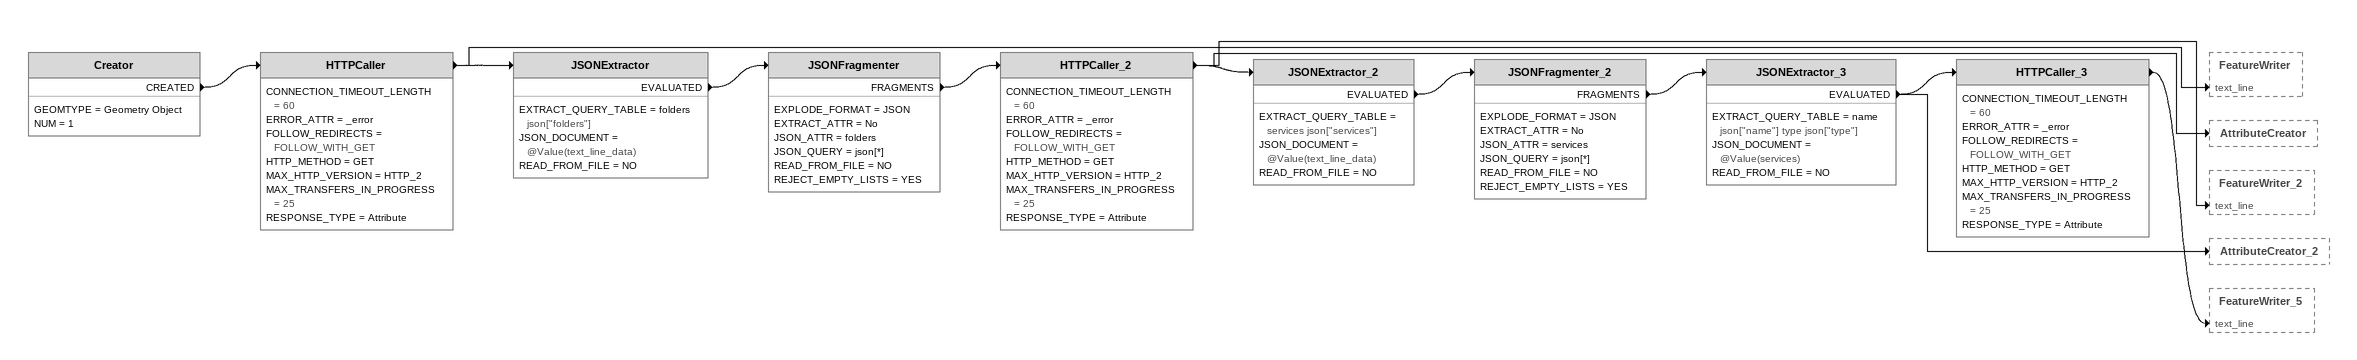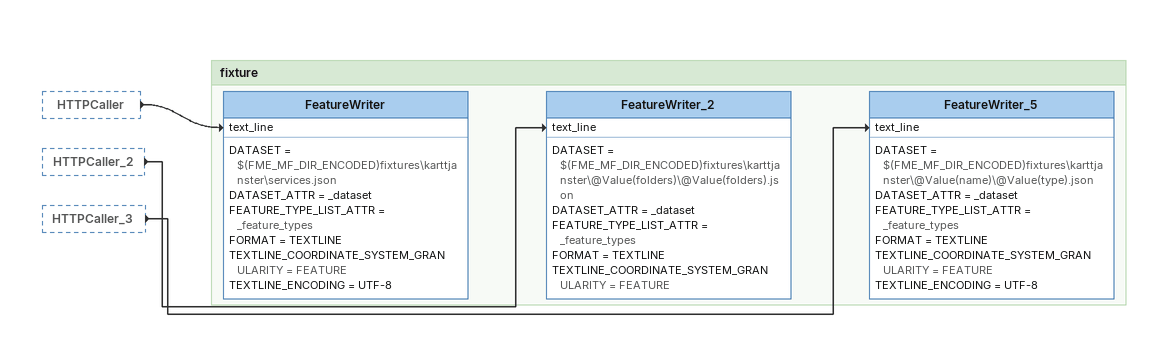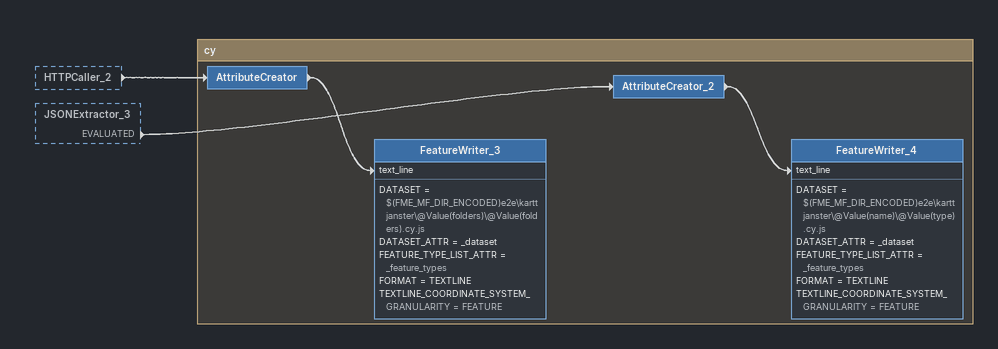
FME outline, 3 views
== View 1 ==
Creator
    GEOMTYPE = Geometry Object
    NUM = 1
    CREATED -> HTTPCaller
HTTPCaller
    CONNECTION_TIMEOUT_LENGTH = 60
    ERROR_ATTR = _error
    FOLLOW_REDIRECTS = FOLLOW_WITH_GET
    HTTP_METHOD = GET
    MAX_HTTP_VERSION = HTTP_2
    MAX_TRANSFERS_IN_PROGRESS = 25
    RESPONSE_TYPE = Attribute
    -> JSONExtractor
    -> FeatureWriter [text_line]
JSONExtractor
    EXTRACT_QUERY_TABLE = folders json["folders"]
    JSON_DOCUMENT = @Value(text_line_data)
    READ_FROM_FILE = NO
    EVALUATED -> JSONFragmenter
JSONFragmenter
    EXPLODE_FORMAT = JSON
    EXTRACT_ATTR = No
    JSON_ATTR = folders
    JSON_QUERY = json[*]
    READ_FROM_FILE = NO
    REJECT_EMPTY_LISTS = YES
    FRAGMENTS -> HTTPCaller_2
HTTPCaller_2
    CONNECTION_TIMEOUT_LENGTH = 60
    ERROR_ATTR = _error
    FOLLOW_REDIRECTS = FOLLOW_WITH_GET
    HTTP_METHOD = GET
    MAX_HTTP_VERSION = HTTP_2
    MAX_TRANSFERS_IN_PROGRESS = 25
    RESPONSE_TYPE = Attribute
    -> AttributeCreator
    -> FeatureWriter_2 [text_line]
    -> JSONExtractor_2
JSONExtractor_2
    EXTRACT_QUERY_TABLE = services json["services"]
    JSON_DOCUMENT = @Value(text_line_data)
    READ_FROM_FILE = NO
    EVALUATED -> JSONFragmenter_2
JSONFragmenter_2
    EXPLODE_FORMAT = JSON
    EXTRACT_ATTR = No
    JSON_ATTR = services
    JSON_QUERY = json[*]
    READ_FROM_FILE = NO
    REJECT_EMPTY_LISTS = YES
    FRAGMENTS -> JSONExtractor_3
JSONExtractor_3
    EXTRACT_QUERY_TABLE = name json["name"] type json["type"]
    JSON_DOCUMENT = @Value(services)
    READ_FROM_FILE = NO
    EVALUATED -> AttributeCreator_2
    EVALUATED -> HTTPCaller_3
HTTPCaller_3
    CONNECTION_TIMEOUT_LENGTH = 60
    ERROR_ATTR = _error
    FOLLOW_REDIRECTS = FOLLOW_WITH_GET
    HTTP_METHOD = GET
    MAX_HTTP_VERSION = HTTP_2
    MAX_TRANSFERS_IN_PROGRESS = 25
    RESPONSE_TYPE = Attribute
    -> FeatureWriter_5 [text_line]

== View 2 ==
HTTPCaller [outside]
    -> FeatureWriter [text_line]
HTTPCaller_2 [outside]
    -> FeatureWriter_2 [text_line]
HTTPCaller_3 [outside]
    -> FeatureWriter_5 [text_line]

Bookmark: fixture
FeatureWriter_5
    DATASET = $(FME_MF_DIR_ENCODED)fixtures\karttjanster\@Value(name)\@Value(type).json
    DATASET_ATTR = _dataset
    FEATURE_TYPE_LIST_ATTR = _feature_types
    FORMAT = TEXTLINE
    TEXTLINE_COORDINATE_SYSTEM_GRANULARITY = FEATURE
    TEXTLINE_ENCODING = UTF-8
FeatureWriter_2
    DATASET = $(FME_MF_DIR_ENCODED)fixtures\karttjanster\@Value(folders)\@Value(folders).json
    DATASET_ATTR = _dataset
    FEATURE_TYPE_LIST_ATTR = _feature_types
    FORMAT = TEXTLINE
    TEXTLINE_COORDINATE_SYSTEM_GRANULARITY = FEATURE
FeatureWriter
    DATASET = $(FME_MF_DIR_ENCODED)fixtures\karttjanster\services.json
    DATASET_ATTR = _dataset
    FEATURE_TYPE_LIST_ATTR = _feature_types
    FORMAT = TEXTLINE
    TEXTLINE_COORDINATE_SYSTEM_GRANULARITY = FEATURE
    TEXTLINE_ENCODING = UTF-8

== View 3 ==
HTTPCaller_2 [outside]
    -> AttributeCreator
JSONExtractor_3 [outside]
    EVALUATED -> AttributeCreator_2

Bookmark: cy
AttributeCreator_2
    -> FeatureWriter_4 [text_line]
FeatureWriter_4
    DATASET = $(FME_MF_DIR_ENCODED)e2e\karttjanster\@Value(name)\@Value(type).cy.js
    DATASET_ATTR = _dataset
    FEATURE_TYPE_LIST_ATTR = _feature_types
    FORMAT = TEXTLINE
    TEXTLINE_COORDINATE_SYSTEM_GRANULARITY = FEATURE
AttributeCreator
    -> FeatureWriter_3 [text_line]
FeatureWriter_3
    DATASET = $(FME_MF_DIR_ENCODED)e2e\karttjanster\@Value(folders)\@Value(folders).cy.js
    DATASET_ATTR = _dataset
    FEATURE_TYPE_LIST_ATTR = _feature_types
    FORMAT = TEXTLINE
    TEXTLINE_COORDINATE_SYSTEM_GRANULARITY = FEATURE
